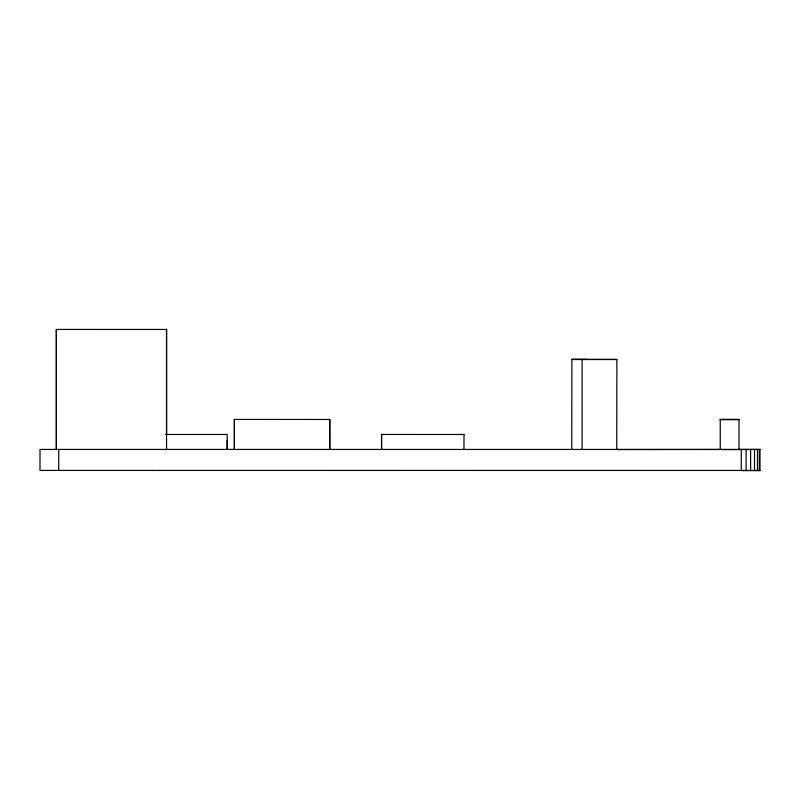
<?xml version="1.0" encoding="UTF-8"?>
<svg xmlns="http://www.w3.org/2000/svg" width="800" height="800" viewBox="0 0 800 800"><rect width="100%" height="100%" fill="white"/><g stroke="black" fill="none" stroke-linecap="round" stroke-linejoin="round"><path stroke-width="1.2" d="M56.35 449.44L56.36 329.44M58.75 470.43L58.75 449.43M166.55 449.45L166.56 329.45L56.34 329.43L56.35 449.44M227.18 449.48L227.18 434.48L165.6 434.47M227.25 449.48L227.25 440.48M234.37 449.46L234.37 419.46M329.76 449.47L329.77 419.47L234.37 419.42L234.37 449.42M381.52 449.46L381.52 434.46L464.02 434.47L463.93 449.47M571.75 449.51L571.89 359.38L616.89 359.39L616.75 449.55L759.99 449.43L759.99 470.43M582.1 449.5L582.12 359.51M739 449.48L739.01 419.51L720.25 419.47L720.25 449.51L739 449.58M741.25 449.58L741.25 470.58L759.97 470.58M746.1 470.58L746.1 449.58M750.62 470.58L750.62 449.58M754.51 470.58L754.51 449.58M757.49 470.58L757.49 449.58M759.36 470.58L759.36 449.58M571.77 359.51L616.76 359.52M760 449.45L738.74 449.45M719.99 449.45L40 449.43L40 470.43L759.99 470.45M152.25 470.47L153.27 470.47M571.89 359.38L586.29 359.38M382.3 434.46L381.61 434.46L381.61 449.46L382.3 449.46M463.24 434.46L463.93 434.47M329.76 419.42L329.76 449.41M166.54 329.42L166.55 434.42M739.01 419.51L720.26 419.51L739.01 419.51"/></g></svg>
